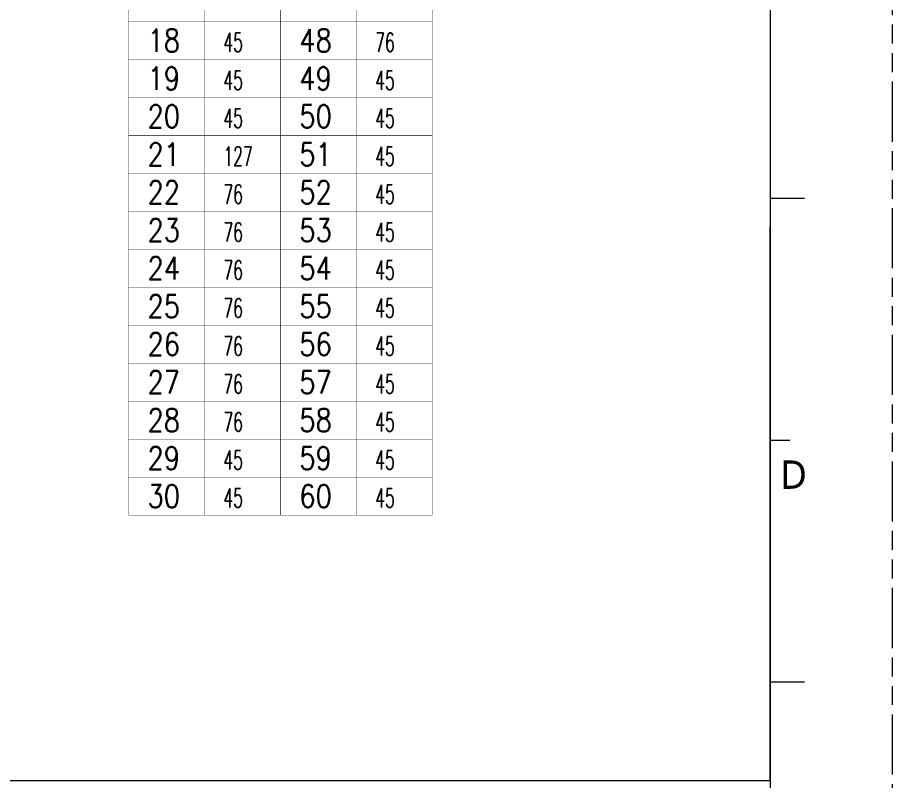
# Model space of a CAD drawing. Extents: x 726 to 3150, y -650 to 148.
# Drawn here: x 3011.5 to 3149.9, y -551.2 to -430.6 of the extents above; entities that cross this region are included whole.
import ezdxf

# ---------------------------------------------------------------- set-up
doc = ezdxf.new("R2010")
doc.units = 0
doc.linetypes.add('PHANTOM', pattern=[29.5, 9.5, -1.5, 3, -1.5, 3, -1.5, 9.5])
doc.layers.get('0').update_dxf_attribs({"lineweight": 5})
doc.layers.add('0PAPERF', color=2, linetype='PHANTOM', lineweight=5, plot=False)
for name, color, linetype in [('b_area', 3, 'Continuous'), ('biaozhu3', 11, 'Continuous'), ('鵬鼎', 5, 'Continuous')]:
    doc.layers.add(name, color=color, linetype=linetype)
doc.styles.get("Standard").update_dxf_attribs({"font": 'txt.shx'})

# ---------------------------------------------------------------- blocks, each defined once
blk = doc.blocks.new('PAD_R6')
at = {"layer": 'b_area', "const_width": 0.5}
blk.add_lwpolyline([(0.25, 0, 1), (-0.25, 0, 1)], format="xyb", close=True, dxfattribs=at)

msp = doc.modelspace()

# ---------------------------------------------------------------- linework, layer by layer
for p, q in [((3130.59, -638.02), (3130.59, -229.87)), ((3130.59, -459.17), (3135.94, -459.17)), ((3130.47, -463.7), (3130.47, -551.18)), ((3130.59, -497.39), (3133.65, -497.39)), ((3130.59, -535.6), (3135.94, -535.6))]:
    msp.add_line(p, q)
at = {"color": 0}
msp.add_line((2781.21, -551.18), (3130.47, -551.18), dxfattribs=at)
at = {"layer": '0PAPERF'}
msp.add_line((3149.86, -650.25), (3149.86, -206.93), dxfattribs=at)
at = {"layer": 'biaozhu3', "const_width": 0.06}
for points in [[(3029.08, -323.24), (3029.08, -509.24)], [(3041.08, -323.24), (3041.08, -509.24)], [(3053.08, -323.24), (3053.08, -509.24)], [(3065.08, -323.24), (3065.08, -509.24)], [(3077.08, -323.24), (3077.08, -509.24)], [(3029.08, -431.24), (3077.08, -431.24)], [(3029.08, -437.24), (3077.08, -437.24)], [(3029.08, -443.24), (3077.08, -443.24)], [(3029.08, -449.24), (3077.08, -449.24)], [(3029.08, -455.24), (3077.08, -455.24)], [(3029.08, -461.24), (3077.08, -461.24)], [(3029.08, -467.24), (3077.08, -467.24)], [(3029.08, -473.24), (3077.08, -473.24)], [(3029.08, -479.24), (3077.08, -479.24)], [(3029.08, -485.24), (3077.08, -485.24)], [(3029.08, -491.24), (3077.08, -491.24)], [(3029.08, -497.24), (3077.08, -497.24)], [(3029.08, -503.24), (3077.08, -503.24)], [(3029.08, -509.24), (3077.08, -509.24)]]:
    msp.add_lwpolyline(points, dxfattribs=at)

# ---------------------------------------------------------------- block references
at = {"layer": 'biaozhu3', "xscale": 0.06, "yscale": 0.06, "zscale": 6}
for p in [(3029.08, -431.24), (3077.08, -431.24), (3029.08, -437.24), (3077.08, -437.24), (3029.08, -443.24), (3077.08, -443.24), (3029.08, -449.24), (3077.08, -449.24), (3029.08, -455.24), (3077.08, -455.24), (3029.08, -461.24), (3077.08, -461.24), (3029.08, -467.24), (3077.08, -467.24), (3029.08, -473.24), (3077.08, -473.24), (3029.08, -479.24), (3077.08, -479.24), (3029.08, -485.24), (3077.08, -485.24), (3029.08, -491.24), (3077.08, -491.24), (3029.08, -497.24), (3077.08, -497.24), (3029.08, -503.24), (3077.08, -503.24), (3029.08, -509.24), (3029.08, -509.24), (3041.08, -509.24), (3053.08, -509.24), (3065.08, -509.24), (3077.08, -509.24), (3077.08, -509.24)]:
    msp.add_blockref('PAD_R6', p, dxfattribs=at)

# ---------------------------------------------------------------- texts
at = {"layer": 'biaozhu3'}
for s, height, width, p in [('18', 3.6, 0.833333, (3032.08, -436.04)), ('48', 3.6, 0.833333, (3056.08, -436.04)), ('45', 3, 0.6, (3044.08, -436.04)), ('76', 3, 0.6, (3068.08, -436.04)), ('19', 3.6, 0.833333, (3032.08, -442.04)), ('49', 3.6, 0.833333, (3056.08, -442.04)), ('45', 3, 0.6, (3044.08, -442.04)), ('45', 3, 0.6, (3068.08, -442.04)), ('20', 3.6, 0.833333, (3032.08, -448.04)), ('45', 3, 0.6, (3044.08, -448.04)), ('50', 3.6, 0.833333, (3056.08, -448.04)), ('45', 3, 0.6, (3068.08, -448.04)), ('21', 3.6, 0.833333, (3032.08, -454.04)), ('51', 3.6, 0.833333, (3056.08, -454.04)), ('127', 3, 0.6, (3044.08, -454.04)), ('45', 3, 0.6, (3068.08, -454.04)), ('22', 3.6, 0.833333, (3032.08, -460.04)), ('52', 3.6, 0.833333, (3056.08, -460.04)), ('76', 3, 0.6, (3044.08, -460.04)), ('45', 3, 0.6, (3068.08, -460.04)), ('23', 3.6, 0.833333, (3032.08, -466.04)), ('76', 3, 0.6, (3044.08, -466.04)), ('53', 3.6, 0.833333, (3056.08, -466.04)), ('45', 3, 0.6, (3068.08, -466.04)), ('24', 3.6, 0.833333, (3032.08, -472.04)), ('54', 3.6, 0.833333, (3056.08, -472.04)), ('76', 3, 0.6, (3044.08, -472.04)), ('45', 3, 0.6, (3068.08, -472.04)), ('25', 3.6, 0.833333, (3032.08, -478.04)), ('55', 3.6, 0.833333, (3056.08, -478.04)), ('76', 3, 0.6, (3044.08, -478.04)), ('45', 3, 0.6, (3068.08, -478.04)), ('26', 3.6, 0.833333, (3032.08, -484.04)), ('76', 3, 0.6, (3044.08, -484.04)), ('56', 3.6, 0.833333, (3056.08, -484.04)), ('45', 3, 0.6, (3068.08, -484.04)), ('27', 3.6, 0.833333, (3032.08, -490.04)), ('57', 3.6, 0.833333, (3056.08, -490.04)), ('76', 3, 0.6, (3044.08, -490.04)), ('45', 3, 0.6, (3068.08, -490.04)), ('28', 3.6, 0.833333, (3032.08, -496.04)), ('58', 3.6, 0.833333, (3056.08, -496.04)), ('76', 3, 0.6, (3044.08, -496.04)), ('45', 3, 0.6, (3068.08, -496.04)), ('29', 3.6, 0.833333, (3032.08, -502.04)), ('45', 3, 0.6, (3044.08, -502.04)), ('59', 3.6, 0.833333, (3056.08, -502.04)), ('45', 3, 0.6, (3068.08, -502.04)), ('30', 3.6, 0.833333, (3032.08, -508.04)), ('60', 3.6, 0.833333, (3056.08, -508.04)), ('45', 3, 0.6, (3044.08, -508.04)), ('45', 3, 0.6, (3068.08, -508.04))]:
    msp.add_text(s, height=height, dxfattribs=dict(at, width=width)).set_placement(p)
at = {"layer": '鵬鼎', "insert": (3132.08, -500.61), "char_height": 4.4855, "width": 8.4608, "attachment_point": 1}
msp.add_mtext('{\\fMicrosoft JhengHei|b0|i0|c136|p0;\\C0;D}', dxfattribs=at)

doc.saveas('drawing.dxf')
